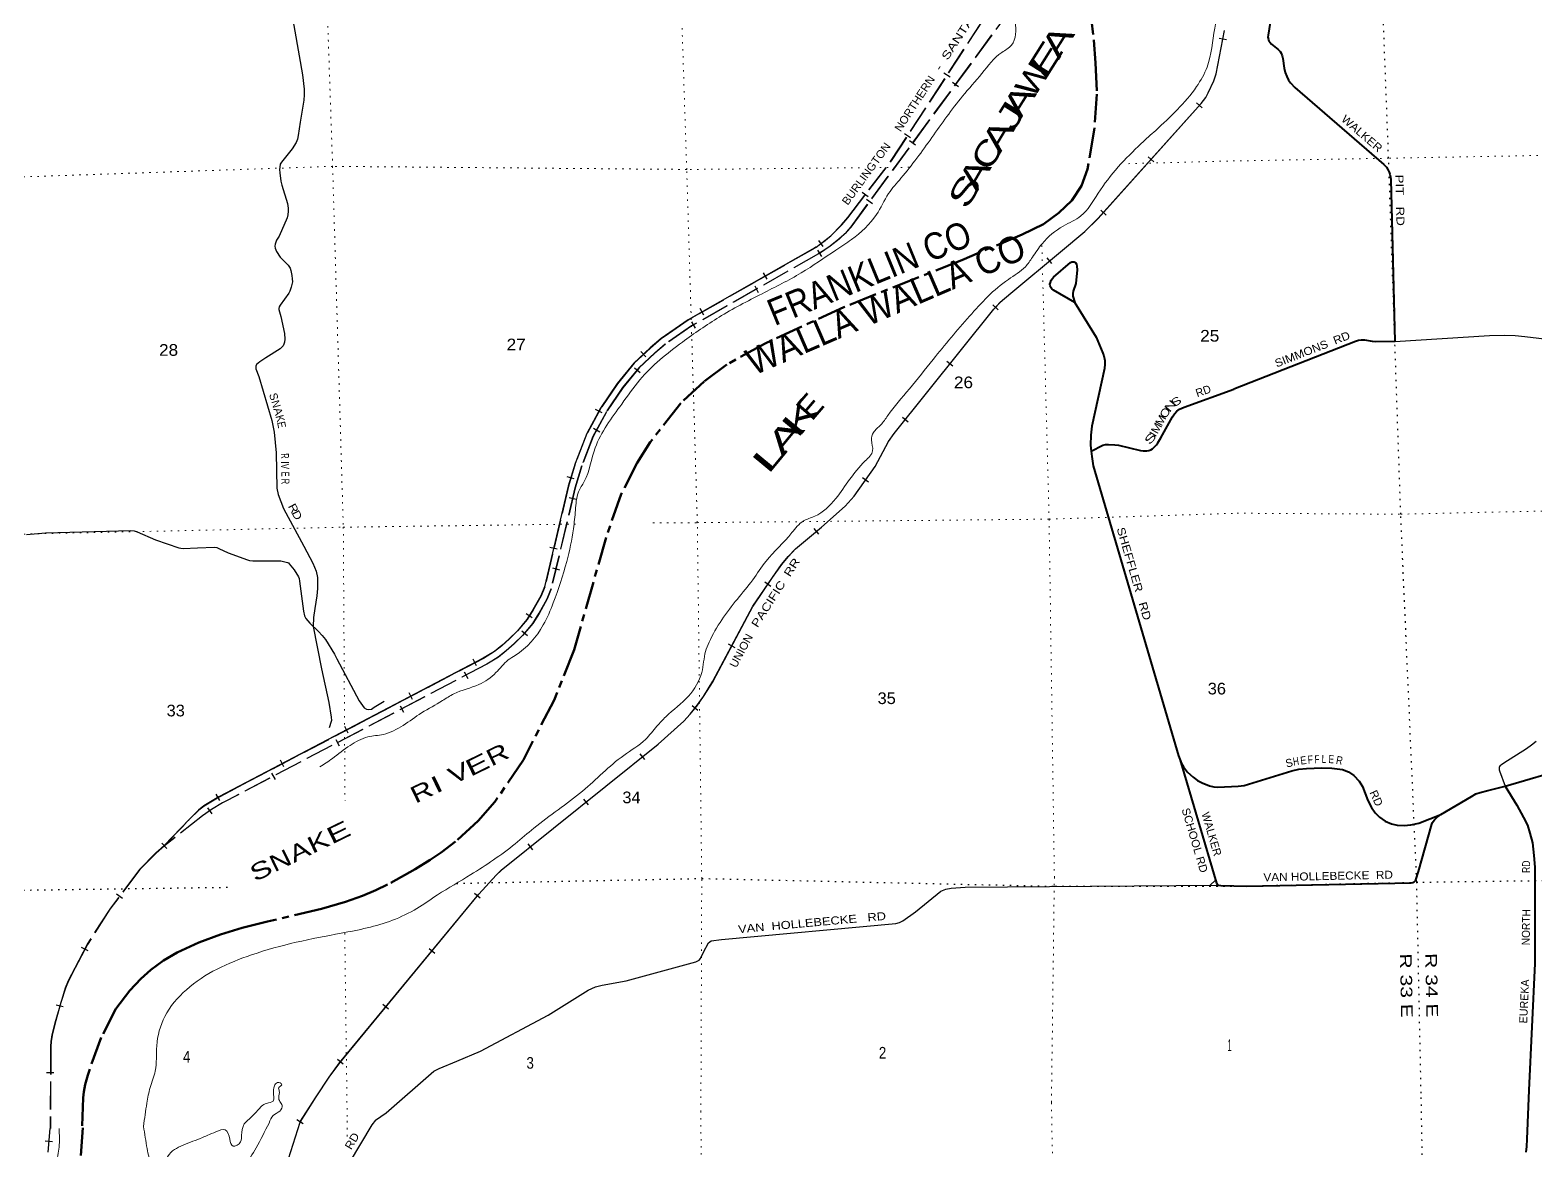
# Model space of a CAD drawing. Header units: feet. Extents: x 505285 to 763886, y -543582 to -353855.
# Drawn here: x 582871 to 605453, y -405035 to -388227 of the extents above; entities that cross this region are included whole.
import ezdxf
from ezdxf.enums import TextEntityAlignment as Align

# ---------------------------------------------------------------- set-up
doc = ezdxf.new("R2010")
doc.units = ezdxf.units.FT
doc.header["$LTSCALE"] = 70
for name, pattern in [('DOTTED', [1.5, 0.3, -1.2]), ('LONG_DASH_SHORT_DASH', [9.9, 6, -1.2, 1.5, -1.2]), ('LONG_DASHED', [7.5, 6, -1.5])]:
    doc.linetypes.add(name, pattern=pattern)
for name, color, linetype, lineweight in [('11', 7, 'LONG_DASH_SHORT_DASH', 60), ('12', 7, 'Continuous', 13), ('26', 7, 'Continuous', 40), ('27', 7, 'Continuous', 13), ('29', 7, 'Continuous', 25), ('30', 7, 'Continuous', 13), ('34', 7, 'Continuous', 25), ('39', 7, 'Continuous', 13), ('6', 7, 'DOTTED', 25), ('63', 7, 'Continuous', 25), ('7', 7, 'DOTTED', 13)]:
    doc.layers.add(name, color=color, linetype=linetype, lineweight=lineweight)
doc.layers.add('41', color=7, linetype='Continuous')

msp = doc.modelspace()

# ---------------------------------------------------------------- linework, layer by layer
at = {"layer": '11'}
for points in [[(598761.86, -387874.67), (598821.59, -388376.69), (598849.39, -388719.33), (598869.35, -389187.36), (598831.13, -389729.8), (598728.57, -390310.4), (598637.85, -390561.6), (598492.4, -390782.13), (598298.57, -390969.21), (598068.95, -391137.52), (597749.85, -391292.49), (596842.43, -391675.47)], [(596842.43, -391675.47), (595075.04, -392381), (593893.69, -392924.52), (593320.63, -393241.56), (592978.88, -393494.75), (592631.38, -393820.37), (592171.66, -394404.46), (591975.34, -394716.89), (591735.73, -395185.71), (591508.21, -395837.28), (591029.8, -397518.42), (590729.04, -398274.54), (590269.55, -399168.83), (589840.97, -399802.52), (589591.69, -400084.99), (589249.32, -400397.22), (589035.15, -400557.93), (588868.56, -400670.61), (588646.56, -400809.16), (588228.82, -401042.44), (588054.58, -401126.23), (587858.24, -401209.22), (587599.18, -401300.5), (587242.51, -401403.56), (586430.73, -401596.13), (586050.03, -401692.39), (585724.68, -401790.86), (585399.38, -401911.18), (585075.72, -402060.67), (584870.9, -402180.2), (584679.12, -402321.83), (584529.97, -402455.16), (584364.65, -402629.63), (584157.22, -402905.54), (583935.85, -403336.33), (583734.58, -403897.61), (583695.7, -404038.46), (583675.82, -404147.07), (583668.28, -404240.29), (583649.64, -404687.09)], [(583660.08, -404687.15), (583395.76, -408731.78)]]:
    msp.add_lwpolyline(points, dxfattribs=at)
at = {"layer": '26'}
for points in [[(601574.2, -387449.38), (601436.08, -388302.85), (601435.56, -388334.72), (601441.78, -388366.92), (601450.09, -388390.81), (601462.54, -388408.46), (601490.01, -388435.9), (601590.6, -388517.44), (601617.72, -388546.08), (601632.25, -388572.04), (601647.29, -388612.02), (601656.66, -388654.18), (601676.75, -388796.22), (601691.93, -388862.33), (601716.48, -388923.65), (601744.87, -388978.65), (601771.27, -389016.52), (601837.5, -389088.98), (603171.94, -390244.66), (603210.95, -390283.61), (603238.46, -390327.15), (603254.54, -390356.31), (603264.92, -390388.5), (603273.23, -390430.04), (603276.53, -390466.68), (603335.77, -392897.32), (603043.86, -392899.76), (603002.85, -392896.6), (602886.1, -392878.99), (602833.16, -392877.95), (602794.76, -392881.07), (602750.14, -392895.64), (600923.81, -393610.47)], [(598536.02, -392306.2), (598856.26, -392832.49), (598960.66, -393072.96), (598972.72, -393110.3), (598986.39, -393182.14), (598986.39, -393236.88), (598982.49, -393299.47), (598794.13, -394168.39), (598777.83, -394300.89), (598773.31, -394452.26), (598784.61, -394539.49)], [(598784.61, -394539.49), (598959.04, -394451.42), (598996.65, -394441.16), (599041.68, -394439.33), (599136.84, -394448), (599192.43, -394453.54), (599521.33, -394533.5), (599562.52, -394538.66), (599618.58, -394536.97), (599651.06, -394530.13), (599676.71, -394519.87), (599702.35, -394504.47), (599726.29, -394482.23), (599762.19, -394444.6), (599784.76, -394415.49), (599829.28, -394342.72), (600003.73, -394028.78), (600034.36, -393981), (600068.21, -393943.38), (600110.95, -393912.59), (600176.49, -393883.67), (600923.81, -393610.47)], [(598784.61, -394539.49), (598791.5, -394622.48), (598813.27, -394760.69), (600095.49, -399109.73), (600112.97, -399158.52)], [(600112.97, -399158.52), (600139.52, -399223.18), (600169.91, -399274.63), (600229.75, -399353.32), (600313.9, -399428.46), (600380.19, -399478.19), (600447.24, -399513.99), (600560.07, -399558.47), (600625.04, -399575.57), (600678.9, -399579.69), (600889.26, -399572.28), (600986.24, -399566.31), (601079.24, -399556.5)], [(600112.97, -399158.52), (600665.67, -401017.69), (600679.6, -401045.57), (600693.54, -401052.55), (600726.05, -401054.87), (601118.74, -401067.3)], [(601079.24, -399556.5), (601792.1, -399337.49), (601900.1, -399311.92), (602011.58, -399300.3), (602242.66, -399291.01), (602394.8, -399295.66), (602554.49, -399317.66), (602643.31, -399349.11), (602725.46, -399406.77), (602801.24, -399488.54), (602854.6, -399569.54), (602931.18, -399782.17), (602987.04, -399883.62), (603044.98, -399967.52), (603110.13, -400032.35), (603194.92, -400089.45), (603286.64, -400129.95), (603375.04, -400150.14), (603479.41, -400155.52), (603579.28, -400147.79), (603698.56, -400117.94), (604028.22, -399990.72)], [(604991.67, -399563.35), (605946.29, -399283.55)], [(604028.22, -399990.72), (604485.92, -399718.16), (604553.87, -399682.06), (604618.78, -399659.99), (604732.84, -399628.85), (604991.67, -399563.35)], [(604991.67, -399563.35), (605166.34, -399851.7), (605267.84, -400035.65), (605326.7, -400152.3), (605364.07, -400268.63), (605401.44, -400414.04), (605422.46, -400605.75), (605435.5, -400782.13), (605439.53, -402049.38), (605436.55, -402226.22), (605348.78, -404126.51)], [(601118.74, -401067.3), (603583.19, -401016.78), (603607.99, -401010.47), (603628.23, -400999.56), (603644.32, -400986.58), (603654.12, -400972.62), (603690.6, -400845.06), (603894.95, -400134.35), (603904.64, -400111.28), (603913.68, -400095.99), (603933.91, -400070.55), (603954.72, -400047.92), (603972.24, -400031.76), (604002.47, -400007.94), (604028.22, -399990.72)], [(605348.78, -404126.51), (605318.13, -404860.28), (605310.43, -404970.81), (605302.14, -405053.83)]]:
    msp.add_lwpolyline(points, dxfattribs=at)
msp.add_lwpolyline([(598540.13, -392310.12), (598218.64, -392127.48), (598195.72, -392107.03), (598182.05, -392089.92), (598170.08, -392062.55), (598166.23, -392038.4), (598171.79, -392011.24), (598183.76, -391978.73), (598202.56, -391949.65), (598219.62, -391930.53), (598472.69, -391711.02), (598493.19, -391701.61), (598512, -391699.9), (598530.8, -391703.33), (598546.94, -391713.13), (598561.57, -391737.54), (598570.12, -391764.91), (598575.76, -391820.9), (598552.94, -392026.45), (598511.82, -392144.06), (598506.87, -392178.88), (598509.66, -392216.46)], close=True, dxfattribs=at)
at = {"layer": '29'}
msp.add_line((600563.78, -401053.53), (600651.23, -400969.13), dxfattribs=at)
for points in [[(586725.26, -387582.99), (586954.35, -388897.07), (586982.91, -389111.26), (586982.74, -389195.75), (586976.21, -389275.58), (586923.24, -389607.42)], [(586923.24, -389607.42), (586891.64, -389805.36), (586880.7, -389862.45), (586872.31, -389889.28), (586858.91, -389912.75), (586799.18, -390008.99), (586640.45, -390206.46), (586622.63, -390239.73), (586614.25, -390281.64), (586610.9, -390318.53), (586614.87, -390365.98), (586632.68, -390494.59), (586646.17, -390554.03), (586729.94, -390827.02), (586741.6, -390898.7), (586741.6, -390943.97), (586736.58, -390999.3), (586724, -391044.27), (586607.43, -391316.93), (586567.32, -391378.25), (586553.92, -391406.76), (586545.54, -391435.26), (586541.48, -391465.53), (586545.54, -391497.3), (586567.32, -391545.93), (586622.21, -391630.07), (586739.92, -391753.85), (586769.16, -391798.76), (586781.82, -391830.98), (586796.9, -391908.11), (586803.6, -391956.73), (586805.28, -392002.01), (586788.52, -392080.81), (586778.47, -392112.67), (586766.74, -392142.85), (586749.59, -392173.18), (586620.95, -392352.44), (586605.87, -392375.92), (586601.77, -392402.5), (586600.84, -392416.16), (586633.11, -392520.2), (586684.39, -392778.03), (586691.33, -392862.18), (586684.62, -392907.45), (586677.92, -392939.31), (586664.52, -392962.78), (586652.79, -392977.88), (586618.69, -393007.03), (586404.77, -393143.88), (586317.63, -393200.89), (586267.36, -393241.13), (586253.95, -393264.61), (586257.3, -393308.2), (586301.78, -393422.06), (586496.54, -394081.84), (586532.12, -394257.25), (586562.18, -394566.4), (586572.34, -395095.64), (586592.45, -395192.89), (586673.65, -395399.4), (586973.96, -395965.73), (587111.26, -396219.11), (587162.2, -396343.15), (587179.38, -396434.26), (587182.31, -396601.37), (587173.13, -396711.82), (587140.33, -396899.68), (587118.63, -397037.33), (587115.83, -397169.72), (587241.86, -397807.33), (587352.05, -398308.72), (587386.25, -398528.85), (587390.1, -398579.96), (587386.75, -398593.37), (587354.67, -398688.54)], [(603335.77, -392897.32), (604758.31, -392806.62), (604985.88, -392802.76), (605144.01, -392806.62), (605286.72, -392822.06), (606004.12, -392906.96)], [(582815.33, -395789.82), (583102.13, -395764.17), (584383.28, -395731.79), (584430.74, -395736.16), (584477.66, -395752.93), (584751.79, -395872.08), (585099.72, -395992.84), (585131.19, -395997.74), (585164.71, -395999.41), (585380.05, -395988.9), (585633.91, -395982.64), (585672.46, -395987.67), (585700.87, -395999.89), (585843.01, -396068.21), (586130.39, -396172.61), (586160.1, -396178.83), (586210.38, -396185.54), (586569.42, -396184.25), (586629.31, -396187.21), (586692.99, -396198.95), (586733.2, -396210.69), (586744.93, -396217.39), (586756.66, -396229.13), (586831.73, -396323.53), (586894.08, -396426.99), (586904.13, -396452.14), (586912.57, -396492.09), (586971.2, -396940.67), (586987.93, -397010.51), (587004.68, -397050.75), (587068.45, -397122.82), (587194.03, -397243.88), (587249.34, -397305.62), (587301.6, -397365.44), (587434, -397587.22)], [(587434, -397587.22), (587471.84, -397653.85), (587808.09, -398287.51), (587881.13, -398391.96), (587914.92, -398413.01), (587947.97, -398418.2), (587988.65, -398413.01), (588033.08, -398381.62), (588180.73, -398288.98)], [(605456.42, -398894.73), (605388.93, -398950.68), (605313.85, -399005.53), (604974.26, -399220.4), (604936.7, -399244.95), (604919.34, -399257.5), (604908.74, -399270.04), (604904.88, -399278.72), (604902.95, -399298.02), (604902.95, -399318.28), (604905.85, -399333.72), (604991.67, -399563.35)], [(588053.07, -404575.25), (588210.93, -404463.4), (588926.59, -403841.9), (589003.64, -403799.68), (589273.05, -403691.53), (589627.35, -403538.75), (590639.89, -402999.45), (591242.32, -402622.54), (591348.71, -402576.08), (591452.69, -402552.24), (591809.4, -402485.83), (592857.06, -402198.79), (592903.01, -402174.72), (592926.16, -402147.71), (592969.27, -402056.91), (593045.72, -401916.16), (593082.64, -401884.85), (593242.32, -401864.23), (595853.87, -401627.23), (595911.37, -401611.28), (595961.51, -401584.26), (596151.33, -401447.93), (596531.33, -401139.65), (596605.61, -401109.58), (596686.38, -401097.06), (596892.27, -401081.16), (600693.54, -401052.55)], [(588053.07, -404575.25), (587993.8, -404644.59), (587486.78, -405500.73), (587426.92, -405599.38), (587395.23, -405648.71), (587351.73, -405691.1), (587213.93, -405804.94), (587016.72, -405979.9), (586976.24, -406021.65), (586555.47, -406522.47), (586483.01, -406618.17), (586463.53, -406649.33), (586449.84, -406688.06), (586443.08, -406783.82), (586460.98, -407040.83)]]:
    msp.add_lwpolyline(points, dxfattribs=at)
at = {"layer": '34'}
for p, q in [((600811.16, -388371.4), (600702.48, -388350.83)), ((600448.14, -389393.58), (600365.71, -389319.82)), ((599722.14, -390200.97), (599639.71, -390127.21)), ((599009.09, -391001.72), (598926.66, -390927.96)), ((598193.94, -391728.96), (598123.04, -391644.06)), ((597387.06, -392423.97), (597306.63, -392348.03)), ((596707.94, -393265.1), (596621.54, -393196.04)), ((596040.49, -394104.24), (595954.09, -394035.17)), ((595444.92, -395004.5), (595354.63, -394940.61)), ((594699.91, -395787.46), (594628.91, -395702.65)), ((593978.85, -396569.44), (593887.3, -396507.36)), ((593444.01, -397490.41), (593346.39, -397438.4)), ((592885.38, -398430.72), (592798.54, -398362.22)), ((592091.63, -399165.87), (592022.32, -399079.67)), ((591243.84, -399844.25), (591174.53, -399758.05)), ((590409.91, -400518.19), (590340.59, -400431.99)), ((589622.75, -401245.22), (589537.48, -401174.76)), ((588941.77, -402073.42), (588856.51, -402002.96)), ((588248.12, -402908.76), (588162.86, -402838.3)), ((587567.15, -403736.96), (587481.88, -403666.5)), ((586964.37, -404631.46), (586871.26, -404571.76))]:
    msp.add_line(p, q, dxfattribs=at)
at = {"layer": '34', "linetype": 'LONG_DASHED', "lineweight": 13}
for points in [[(594656.52, -391485.97), (594792.55, -391387.26), (594881.5, -391312.91), (595044.78, -391147.85), (595135.33, -391040.59), (595789.83, -390187.19), (597657.19, -387322.11)], [(594708.77, -391568.5), (594871.36, -391465.55), (595004.25, -391361.9), (595116.86, -391258.26), (595185.43, -391179.87), (597724.11, -387724.34)], [(584882.93, -400456.39), (585258.38, -400066.12), (585398.96, -399927.18), (585479.08, -399864.47), (585705, -399729.45), (589668.94, -397649.34), (589835.67, -397547.68), (589946.04, -397458.49), (590059.65, -397357.95), (590182.03, -397238.01), (590326.24, -397067.74), (590415.94, -396922.46), (590533.53, -396713.32), (590588.91, -396576.78), (590946.22, -395065.4), (591047.23, -394730.1), (591222.04, -394276.74), (591429.5, -393897.69), (591678.33, -393529.55), (591928.51, -393223.64), (592173.53, -392994.69), (592336.63, -392854.84), (592739.99, -392576.05), (594639.85, -391496.52), (594656.52, -391485.97)], [(594708.77, -391568.5), (594690.13, -391580.3), (592791.99, -392658.85), (592396.35, -392932.3), (592238.7, -393067.48), (591999.98, -393290.54), (591756.76, -393587.94), (591512.99, -393948.6), (591310.84, -394317.94), (591139.69, -394761.8), (591040.6, -395090.75), (590682.24, -396606.55), (590621.71, -396755.78), (590500.1, -396972.07), (590405.51, -397125.28), (590253.64, -397304.6), (590126.25, -397429.45), (590009.14, -397533.09), (589892.04, -397627.72), (589717.11, -397734.37), (585754.3, -399813.89), (585589.43, -399911.78), (585455.45, -400006.98), (584882.93, -400456.39)], [(584882.93, -400456.39), (584757.31, -400565.74), (584513.05, -400815.03), (584065.42, -401409.09), (583726.02, -401935.67), (583541.19, -402289.35), (583442.11, -402481.98), (583397.06, -402591.26), (583329.5, -402809.81), (583241.24, -403115.87), (583198.88, -403296.47), (583183.12, -403394.48), (583177.27, -403467.56), (583171.37, -404698.28)]]:
    msp.add_lwpolyline(points, dxfattribs=at)
at = {"layer": '34'}
for points in [[(586917.81, -404602.92), (587161.01, -404223.68), (587354.17, -403928.4), (587512.93, -403712.75), (589601.64, -401185.05), (589858.59, -400900.12), (589934, -400827.46), (592289.43, -398933.4), (592673.7, -398590.7), (592771.26, -398487.24), (592867.27, -398365.52), (592970.82, -398221.37), (593111.46, -397992.98), (593711.99, -396865.69), (594004.1, -396434.92), (594141.96, -396240.86), (594241.52, -396120.31), (594349.26, -396006.41), (594739.76, -395679.49), (595092.42, -395366.55), (595229.06, -395215.04), (595542.73, -394771.75), (595745.36, -394395.68), (595830.95, -394274.74), (597321.76, -392409.79), (597421.08, -392304.6), (597579.44, -392170.97), (598322.82, -391550.2), (598688.63, -391246.06), (598889.4, -391049.68), (600432.12, -389325.68), (600501.75, -389236.11), (600537.74, -389168.62), (600624.49, -388986.63), (600659.26, -388880.45), (600782.11, -388231.25)], [(594654.33, -391482.51), (594637.74, -391493), (592737.81, -392572.57), (592334.12, -392851.59), (592170.79, -392991.63), (591925.51, -393220.83), (591675.04, -393527.1), (591426, -393895.55), (591218.31, -394275.01), (591043.35, -394728.77), (590942.26, -395064.34), (590584.99, -396575.53), (590529.83, -396711.54), (590412.41, -396920.38), (590322.91, -397065.32), (590179.02, -397235.21), (590056.85, -397354.95), (589943.39, -397455.36), (589833.3, -397544.32), (589666.92, -397645.77), (585702.99, -399725.87), (585476.76, -399861.08), (585396.25, -399924.1), (585255.46, -400063.24), (584879.98, -400453.55)], [(586291.89, -406583.63), (586919.09, -404603.86)]]:
    msp.add_lwpolyline(points, dxfattribs=at)
at = {"layer": '34', "lineweight": 13}
for points in [[(586918.74, -404603.51), (587161.93, -404224.28), (587355.07, -403929.03), (587513.8, -403713.43), (589602.47, -401185.77), (589859.38, -400900.89), (589934.73, -400828.29), (592290.14, -398934.24), (592674.47, -398591.49), (592772.09, -398487.96), (592868.15, -398366.18), (592971.74, -398221.98), (593112.41, -397993.53), (593712.93, -396866.26), (594005, -396435.55), (594142.83, -396241.53), (594242.34, -396121.04), (594350.02, -396007.21), (594740.48, -395680.32), (595093.2, -395367.33), (595229.92, -395215.73), (595543.67, -394772.33), (595746.3, -394396.26), (595831.83, -394275.4), (597322.59, -392410.51), (597421.84, -392305.4), (597580.15, -392171.81), (598323.52, -391551.05), (598689.37, -391246.88), (598890.2, -391050.44), (600432.97, -389326.39), (600502.68, -389236.71), (600538.72, -389169.12), (600625.51, -388987.04), (600660.33, -388880.72), (600783.19, -388231.45)], [(586292.94, -406583.97), (586920.14, -404604.19)], [(583140.92, -405052.31), (583172.36, -404699.52)]]:
    msp.add_lwpolyline(points, dxfattribs=at)
at = {"layer": '39'}
for points in [[(600330.4, -371034.59), (600244.17, -371212.95), (600243.67, -371403.96), (600149.74, -371619.81), (599991.43, -371895.83), (599661.41, -372538.75), (599384.97, -373025.29), (599152.86, -373381.87), (599030.43, -373582.46), (598826.32, -374006.59), (598607.49, -374407.02), (598429.6, -374768.05), (598342.92, -375235.01), (598236.54, -375644.23), (597918.5, -376216.43), (597501.27, -376892.03), (597331.97, -377272.93), (597139.4, -377541.9), (596929.45, -377694.78), (596782.83, -377890.04), (596748.39, -377876.97), (596764.03, -377794.08), (596756.4, -377738.01), (596706.99, -377761.56), (596676.79, -377895.13), (596652.11, -377942.09), (596701.02, -377970.83), (596755.18, -377973.28), (596812.22, -378005.8), (596772.13, -378282.41), (596647.82, -378487.07), (596518.58, -378798.44), (596357.72, -379263.53), (596255.98, -379556.01), (596199, -379664.22), (596075.68, -379764.31), (596022.62, -379938.76), (595982.06, -380199.3), (595956.8, -380503.63), (595964.44, -381114.61), (596049.62, -381566.51), (596130.04, -381714.96), (596133.35, -381829.47), (596177.07, -382163.95), (596473.95, -382939.43), (597122.04, -384221.4), (597571.4, -385004.51), (597869.14, -385532.66), (598113.45, -386014.12), (598198.74, -386331.32), (598194.25, -386661.17), (598127.91, -387069.23), (598023.7, -387484.42), (597653.07, -388108.41), (597650.34, -388291.45), (597588.87, -388452.07), (597443.76, -388560.83), (597144.37, -388877.15), (596853.74, -389219.35), (596394.79, -389837.86), (595931.55, -390446.45), (595745.95, -390679.04), (595562.72, -390993.99), (595190.83, -391366.7), (594953.09, -391528.42), (594435.97, -391867.15), (593847.98, -392179.8), (593203.04, -392532.3), (592652.88, -392906.17), (592014.15, -393473.61), (591744.12, -393835.32), (591346.39, -394492.26), (591180.63, -394995.7), (591096.96, -395150.93), (591048.81, -395425.76), (591018.84, -395706.1), (590918.79, -396195.56), (590716.36, -396816.67), (590567.62, -397146.7), (590146.13, -397605.29), (590041.89, -397672.66), (589857.06, -397863), (589599.77, -398041.38), (589225.15, -398180.94), (589055.79, -398282.37), (588742.56, -398466.4), (588168.87, -398788.68), (587935.59, -398827.63), (587668.78, -398954.01), (587404, -399150.7), (587217.32, -399276.76)], [(600462.25, -375975.45), (600270.59, -376357.13), (599923.2, -377022.67), (599601.36, -377671.38), (599313.69, -378254.75), (598983.55, -378893.65), (598688.46, -379497.35), (598401.05, -380159.13), (598200.86, -380788.21), (598128.39, -381331.15), (598171.33, -381707.88), (598272.3, -382151.29), (598444.34, -382558.44), (598578.11, -382819.95), (598597.69, -383012.39), (598524.47, -383113.03), (598565.7, -383361.14), (598629.73, -383566.36), (598677.77, -383703.69), (598652.3, -383931.62), (598618.19, -384276.42), (598627.1, -384515.41), (598747.82, -384741.1), (598984.23, -384949.36), (599049.8, -385138.45), (599090.73, -385376.51), (599235.64, -385607.53), (599440.69, -385631.73), (599575.85, -385525.26), (599567.59, -385447.09), (599486.24, -385266.5), (599441.15, -385092.89), (599449.54, -385036.35), (599511.19, -385159.21), (599585.02, -385287.75), (599610.69, -385274.94), (599565.64, -385171.71), (599502.71, -385004.65), (599499.98, -384910.23), (599467.06, -384810.67), (599413.12, -384677.53), (599402.85, -384599.42), (599484, -384703.61), (599707.65, -385163.56), (600048.88, -385879.44), (600232.32, -386195.79), (600310.02, -386388.55), (600496.39, -386736.99), (600660.62, -387359.5), (600703.62, -387738.24), (600636.73, -388196.57), (600521.39, -388780.97), (600363.6, -389075.08), (599751.45, -389730.21), (599534.82, -389929.52), (598887.19, -390674.16), (598630.54, -391013.36), (598364.48, -391165.85), (598049.57, -391430.35), (597903.18, -391633.65), (597797.09, -391775.46), (597542.14, -391965.83), (596959.06, -392517.58), (596414.79, -393164.72), (596056.95, -393607.38), (595731.97, -394008.89), (595627.76, -394146.62), (595518.92, -394262.38), (595488.08, -394373.85), (595506.79, -394536.16), (595394.99, -394688.19), (594954.43, -395249.88), (594637.64, -395518.45), (594469.34, -395587.68), (594296.12, -395763.61), (593907.84, -396193.09), (593707.56, -396472.35), (593477.47, -396760.51), (593053.43, -397408.17), (593001.27, -397544.39), (592944.26, -397859.69), (592746.12, -398213.28), (592404.52, -398524.79), (592272.35, -398665.35), (592099.77, -398863.38), (591774.15, -399104.06), (591156.51, -399638.72), (590423.3, -400194.84), (590143.61, -400430.16), (589479.78, -400891.78), (588979.64, -401193.83)], [(588979.64, -401193.83), (588672.99, -401397.77), (588305.54, -401577.34), (587535.8, -401770.61), (586862.57, -401906.8), (586190.85, -402095.21), (585214.26, -402618.2), (584891.29, -403019.64), (584769.77, -403459.46), (584746.65, -403838.11), (584671.6, -404083.57), (584622.34, -404320.24), (584570.7, -404667.05)], [(586078.97, -404628.99), (586286.27, -404426.67), (586415.48, -404322.38), (586514.64, -404287.33), (586524.79, -404222.7), (586526.91, -404087.93), (586551.31, -404030.93), (586620.9, -404012.82), (586643.79, -404042.31), (586598.97, -404085.84), (586608.43, -404135.83), (586599.26, -404234.61), (586617.08, -404296.42), (586652.73, -404351.68), (586615.14, -404437.21), (586514.9, -404504.46), (586454.56, -404617.1)], [(586454.56, -404617.1), (586259.23, -404991.63), (586065.47, -405244.69), (585909.38, -405296.49), (585824.88, -405287.3), (585785.55, -405356), (585742.92, -405482.99), (585663.89, -405429.55), (585655.87, -405268.93), (585594.37, -405171.12), (585398.85, -405283.59), (585223.36, -405389.82), (585131.11, -405404.82), (585081.04, -405417.38), (584896.97, -405642.22), (584888.09, -405736.72), (584981.36, -405804.08), (584978.62, -405906.55), (584949.8, -406013.31), (585115.57, -406093.99), (585371.4, -406145.64), (585536.2, -406471.4), (585618.76, -406647.34), (585560.7, -406987.42), (585392.44, -407352.71), (585227, -407621.56), (585090.7, -407809.76), (584942.42, -408004.11), (584778.04, -408196.61), (584634.37, -408439.12), (584487.5, -408585.24), (584119.83, -409073.09), (583722.45, -409595.39), (583388.75, -409906.11), (583032.8, -410205.01), (582525.17, -410425.1), (582066.14, -410514.12), (581435.84, -410564.7), (580980.51, -410627.57), (580181.33, -410509.12), (579663.88, -410423.96), (578782.63, -410330.45), (578000.3, -410274.09), (577188.61, -410280.31), (576788.15, -410392.84), (576394.05, -410694.14), (576072.14, -411145.36), (575836.38, -411575.63), (575436.24, -412037.69), (575036.79, -412393.28), (574480.98, -412778.57), (573617.31, -413128.82), (573328.54, -413336.64), (573103.06, -413463.47), (572916.31, -413634.1), (572774.1, -413832.41), (572641.62, -414004.5), (572448.82, -414012.48), (572152.4, -413766.39), (571876.79, -413254.93), (571689.71, -413076.04), (571561.44, -412940.74), (571379.71, -412707.55), (571229.09, -412552.39), (571079.42, -412473.55), (570934.08, -412581.49), (570668.08, -413004.03), (570329.79, -413592.02), (570059.73, -413926.04), (569788.91, -414157.47)], [(584570.7, -404667.05), (584625.73, -404998.14), (584721.57, -405272.37), (584811, -405353.82), (584913.07, -405159.95), (585129.66, -404964.91), (585419.58, -404849.47), (585657.43, -404748.63), (585797.74, -404721.1), (585865.76, -404859.01), (585915.28, -404962.97), (586027.02, -404899.57), (586039.85, -404801), (586078.97, -404628.99)], [(583304.91, -404697.97), (583305.37, -404979.37), (583264.22, -405224.87), (583234.49, -405580.72), (582997.49, -406073.27), (582669.65, -406532.59), (582617.06, -406665.71), (582408.2, -406836.56), (582301.51, -406982.28), (582343.97, -407164.65), (582443.48, -407250.02), (582509.2, -407363.85), (582499.47, -407550.77), (582422.76, -407684.13), (582282.05, -407679.53), (582122.53, -407777.57), (581809, -407933.41), (581734.74, -407940.19), (581672.46, -407940.82), (581657.76, -408051.45), (581550.94, -408187.13), (581156.1, -408428.17), (580706.28, -408611.51), (580338.14, -408577.07), (580092.49, -408535.37), (579968.65, -408594.88), (579792.25, -408628.81), (579566.03, -408695.38), (579199.41, -408783.46), (579008.38, -408771.34), (578961.82, -408743.69), (579055.6, -408690.51), (579164.92, -408594.99), (579244.65, -408381.25), (579357.06, -408211.37), (579412.09, -408112.38), (579345.34, -408076.9), (579288.44, -408025.25), (579359.39, -407914.04), (579282.2, -407846.53), (579145.65, -408014.64), (579009.54, -408218.91), (578880.73, -408362.84), (578629.53, -408522.07), (578501.68, -408581.62), (578290.99, -408443.14), (577637.78, -408106.25), (577130.51, -407870.34), (576771.6, -407769.52), (575966.37, -407649.12), (575833.07, -407594.22), (575675.89, -407557.65), (575528.09, -407629.45), (575180.2, -407606.86), (574257.5, -407734.73), (574153.28, -407755.88), (574008.28, -407729.22), (573728.68, -407866.65), (573102.06, -408051.78), (572918.35, -408144.04), (572599.91, -408227.62), (572023.4, -408402.2), (571553.81, -408611.85), (571198.84, -408989.09), (570994.94, -409396.93), (570851.15, -409952.82), (570706.97, -410476.56), (570509.04, -411041.03), (570324.88, -411420.55), (570125.13, -411838.4), (569962.1, -412139.36), (569860.2, -412347.3), (569781.61, -412484.75), (569751.26, -412567.38)]]:
    msp.add_spline(points, degree=3, dxfattribs=at)
at = {"layer": '6'}
for points in [[(603732.17, -404169.01), (603665.63, -400995.04), (603426.39, -395486.57), (603244.23, -390148.12), (603045.72, -384898.37), (602884.96, -379633.86), (602683.05, -374416.31), (602579.59, -370314.85)], [(632755.32, -400456.36), (629912.34, -400542.75), (624628.7, -400698.64), (619333.83, -400740.52), (614058.66, -400765.96), (608714.26, -400941.34), (603683.66, -401010.83), (601118.74, -401067.3)], [(589263.85, -401023.09), (592943.4, -400949.91), (598245.69, -401066.74), (601118.74, -401067.3)], [(569473.3, -401296.64), (572020.04, -401176.26), (577257.59, -401265.24), (582554.7, -401127.31), (585899.08, -401080.33)], [(604573.21, -449870.8), (604520.24, -448737.33), (604620.68, -443475.47), (604448.94, -438172.86), (604325.98, -432894.18), (604098.36, -427404.58), (603883.77, -422108.04), (603704.93, -416662.06), (603757.06, -411521.13), (603770.83, -406248.32), (603732.17, -404169.01)]]:
    msp.add_lwpolyline(points, dxfattribs=at)
at = {"layer": '63'}
for p, q in [((596668.97, -388930.81), (596576.31, -388870.41)), ((596793, -389077.02), (596703.86, -389011.53)), ((596074.98, -389842.17), (595982.32, -389781.77)), ((596148.93, -389953.7), (596059.79, -389888.21)), ((595438.54, -390728.22), (595350.77, -390660.9)), ((595504.86, -390830.38), (595415.72, -390764.89)), ((594680.83, -391526.42), (594739.99, -391619.88)), ((594763.64, -391472.12), (594698.68, -391382.59)), ((593922.86, -391962.01), (593868.22, -391865.84)), ((593737.59, -392063.46), (593792.23, -392159.63)), ((592977.05, -392499.43), (592922.4, -392403.26)), ((592791.77, -392600.89), (592846.42, -392697.06)), ((592106.66, -393126.29), (592031.15, -393045.47)), ((591932.99, -393292.68), (592018.61, -393362.7)), ((591448.99, -393967.26), (591351.96, -393914.16)), ((591318.7, -394198.39), (591415.73, -394251.5)), ((591031.69, -394956.76), (590925.78, -394924.85)), ((590954.66, -395234.77), (591062.3, -395260.22)), ((590774.69, -396010.45), (590667.05, -395985)), ((590704.37, -396293.43), (590812.02, -396318.88)), ((590402.86, -397039.77), (590308.75, -396981.66)), ((590244.96, -397236.71), (590329.36, -397308.2)), ((589568.08, -397759.3), (589516.68, -397661.36)), ((589382.43, -397852.96), (589433.83, -397950.91)), ((588604.81, -398264.78), (588553.41, -398166.84)), ((588419.16, -398358.45), (588470.56, -398456.39)), ((587641.54, -398770.26), (587590.15, -398672.32)), ((587455.9, -398863.93), (587507.29, -398961.87)), ((586678.28, -399275.75), (586626.88, -399177.8)), ((586492.63, -399369.41), (586544.03, -399467.36)), ((585717.86, -399780.59), (585661.12, -399685.65)), ((585531.01, -399891.34), (585595.08, -399981.51)), ((584848.94, -400419.02), (584921.57, -400502.45)), ((584168.2, -401179.48), (584256.54, -401246.05)), ((583636.61, -401980.85), (583734.64, -402032.08)), ((583259.88, -402843.36), (583367.57, -402868.62)), ((583118.29, -403857.55), (583228.9, -403858.08)), ((583208.32, -404898.77), (583098.14, -404888.95))]:
    msp.add_line(p, q, dxfattribs=at)
at = {"layer": '63', "linetype": 'LONG_DASHED', "lineweight": 13}
msp.add_line((584992.77, -400360.78), (584987.07, -400365.74), dxfattribs=at)
at = {"layer": '63', "linetype": 'LONG_DASHED'}
for points in [[(594658.56, -391481.63), (594790.03, -391384.02), (594878.72, -391309.89), (595041.75, -391145.08), (595132.14, -391038.02), (595786.48, -390184.82), (597653.66, -387320.02)], [(594709.79, -391571.76), (594869, -391462.19), (595001.6, -391358.77), (595113.92, -391255.39), (595182.23, -391177.3), (597720.64, -387722.14)], [(594657.99, -391482.2), (594639.85, -391496.52), (592739.99, -392576.05), (592336.63, -392854.84), (592173.53, -392994.69), (591928.51, -393223.64), (591678.33, -393529.55), (591429.5, -393897.69), (591222.04, -394276.74), (591047.23, -394730.1), (590946.22, -395065.4), (590588.91, -396576.78), (590533.53, -396713.32), (590415.94, -396922.46), (590326.24, -397067.74), (590182.03, -397238), (590059.65, -397357.95), (589946.04, -397458.49), (589835.67, -397547.68), (589668.94, -397649.34), (585705, -399729.45), (585479.08, -399864.47), (585398.96, -399927.18), (585258.38, -400066.12), (584882.93, -400456.39)], [(594710.96, -391571.96), (594692.24, -391583.82), (592794.17, -392662.33), (592398.86, -392935.55), (592241.44, -393070.54), (592002.98, -393293.35), (591760.05, -393590.39), (591516.49, -393950.74), (591314.57, -394319.67), (591143.57, -394763.13), (591044.56, -395091.81), (590686.16, -396607.8), (590625.41, -396757.56), (590503.63, -396974.15), (590408.84, -397127.7), (590256.65, -397307.39), (590129.05, -397432.45), (590011.79, -397536.22), (589894.41, -397631.08), (589719.13, -397737.94), (585756.3, -399817.47), (585591.67, -399915.22), (585457.9, -400010.27), (584885.46, -400459.62)], [(584885.62, -400459.48), (584760.12, -400568.73), (584516.16, -400817.71), (584068.78, -401411.44), (583729.57, -401937.73), (583544.83, -402291.24), (583445.83, -402483.7), (583400.92, -402592.65), (583333.43, -402810.98), (583245.21, -403116.91), (583202.9, -403297.26), (583187.19, -403394.97), (583181.37, -403467.73), (583175.47, -404698.3)], [(583139.83, -405052.14), (583171.26, -404699.42)]]:
    msp.add_lwpolyline(points, dxfattribs=at)
at = {"layer": '7'}
for p, q in [((600834.41, -390190.65), (599326.2, -390230.54)), ((596054.83, -390284.2), (595600.53, -390288.63)), ((587589.84, -401769.04), (587626.51, -404586.15)), ((587626.51, -404586.15), (587627.68, -404817.27))]:
    msp.add_line(p, q, dxfattribs=at)
for points in [[(592930.66, -404450.01), (592943.4, -400949.91), (592877.37, -395613.86), (592718.3, -390316.71), (592547.19, -385088.26), (592385.89, -379783.13), (592238.4, -374539.93), (592030.27, -369278.38), (591964.1, -364006.67), (591843.24, -358736.14)], [(587183.78, -382837.36), (587233.06, -385122.14), (587407.85, -390270.06), (587568.22, -395681.77), (587593.54, -399778.73)], [(632459.65, -389711.34), (629512.19, -389818.02), (624231.36, -389968.12), (618947.62, -390070.05), (613558.59, -390320.6), (608318.01, -390056.1), (603244.23, -390148.12), (600834.41, -390190.65)], [(595309.42, -390291.46), (592718.3, -390316.71), (587407.85, -390270.06), (582101.95, -390450.46), (576863.3, -390600.77), (571702.4, -390529.67), (569211.29, -390716.87)], [(598044.32, -391456.64), (598152.89, -395561), (598231.8, -400926.83), (598187.65, -404313.89)], [(600972.48, -395472.35), (603426.39, -395486.57), (608553.81, -395373.47), (613849.89, -395395.86), (619116.42, -395336.43), (624402.08, -395230.44), (629696.81, -395074.05), (632605.93, -395027.49)], [(569342.29, -396006.53), (571847.51, -395829.23), (574439.18, -395940.86), (576988.4, -395900.92), (582252.4, -395796.12), (587568.22, -395681.77), (591050.84, -395634.8)], [(592212.32, -395617.11), (592877.37, -395613.86), (598152.89, -395561), (600972.48, -395472.35)], [(598187.65, -404313.89), (598229.22, -406530.74), (598323.37, -411802.01), (598468.43, -416966.31), (598600.9, -422260.23), (598796.42, -427570.99), (598993.12, -432937.63), (599138.37, -438209.3), (599307.67, -443544.14), (599498.16, -448967.18), (599509.26, -450013.88)], [(594248.19, -450143.49), (594262.04, -448955.62), (594072.12, -443578.78), (593842.74, -438258.59), (593688.77, -432932.71), (593572.13, -427562.13), (593305.02, -422278.46), (593135.55, -416929.56), (592975.83, -411877.92), (592940.03, -406453.38), (592930.66, -404450.01)]]:
    msp.add_lwpolyline(points, dxfattribs=at)

# ---------------------------------------------------------------- texts
at = {"layer": '12'}
for s, rotation, width, p in [('FRANKLIN CO', 22.328, 0.9, (594035.81, -392667.92)), ('WALLA WALLA CO', 23.375, 0.95, (593721.45, -393412.45))]:
    msp.add_text(s, height=400, rotation=rotation, dxfattribs=dict(at, width=width)).set_placement(p)
at = {"layer": '27'}
for s, rotation, width, p in [('WALKER', 319.106, 1.1, (602524.2, -389579.2)), ('PIT   RD', 271.396, 1.25, (603345.36, -390395.24)), ('SIMMONS  RD', 21.375, 1.1, (601565.32, -393287.47)), ('SHEFFLER   RD', 286.383, 1.2, (599165.34, -395702.9)), ('RD', 294.807, 1.05, (602954.59, -399660.47)), ('SCHOOL RD', 286.383, 1.05, (600139.04, -399913.48)), ('RD', 90.182, 0.8, (605366.92, -400866.52)), ('VAN HOLLEBECKE  RD', 1.174, 1.1, (601368.3, -400992.17)), ('NORTH', 89.035, 0.95, (605360.49, -401952.67))]:
    msp.add_text(s, height=120, rotation=rotation, dxfattribs=dict(at, width=width)).set_placement(p)
for s, rotation, p in [('RD', 19.081, (600374.78, -393732.86)), ('WALKER', 286.383, (600436.54, -399975.83)), ('EUREKA', 87.356, (605321.57, -403125))]:
    msp.add_text(s, height=120, rotation=rotation, dxfattribs=at).set_placement(p)
for s, rotation, width, p in [('N', 50.52, 1.5, (600016.51, -393900.58)), ('S', 32.81, 1.4, (600090.45, -393847.4)), ('M', 60.94, 1.15, (599878.14, -394107.92)), ('O', 57.44, 1.25, (599942.41, -393998.2)), ('S', 49.892, 1.65, (599716.72, -394389.15)), ('M', 60.94, 1.15, (599814.24, -394225.66)), ('H', 9.32, 0.75, (601864.6, -399253)), ('E', 7.951, 0.85, (601974.39, -399237.43)), ('F', 4.302, 0.8, (602074.95, -399225.88)), ('F', 2.302, 0.75, (602172.95, -399222)), ('L', 358.249, 0.8, (602274.08, -399218.18)), ('E', 357.156, 0.75, (602381.97, -399220.95)), ('R', 349.156, 0.85, (602496.81, -399237.42))]:
    msp.add_text(s, height=120, rotation=rotation, dxfattribs=dict(at, width=width)).set_placement(p, align=Align.CENTER)
for s, rotation, p in [('I', 58.542, (599762.9, -394315.22)), ('S', 14.078, (601766.76, -399274.6))]:
    msp.add_text(s, height=120, rotation=rotation, dxfattribs=at).set_placement(p, align=Align.CENTER)
at = {"layer": '30'}
for s, rotation, p in [('S', 286.446, (586468.76, -393740.45)), ('I', 271.1, (586635, -394712.59))]:
    msp.add_text(s, height=120, rotation=rotation, dxfattribs=at).set_placement(p, align=Align.CENTER)
for s, rotation, width, p in [('N', 286.446, 0.95, (586501.26, -393850.61)), ('A', 286.446, 1.05, (586534.19, -393962.11)), ('K', 284.946, 0.95, (586563.74, -394066.48)), ('E', 281.466, 0.9, (586584.11, -394157.3)), ('R', 271.1, 0.65, (586633.12, -394614.59)), ('V', 271.1, 0.75, (586636.13, -394771.52)), ('E', 271.1, 0.7, (586638.35, -394887.31)), ('R', 271.1, 0.65, (586640.45, -394996.47)), ('R', 297.936, 1.2, (586767.9, -395427.71)), ('D', 297.936, 1.2, (586821.49, -395528.77)), ('VAN  HOLLEBECKE   RD', 5.185, 1.2, (594602.5, -401670.51)), ('RD', 59.365, 1.1, (587750.79, -404917.55))]:
    msp.add_text(s, height=120, rotation=rotation, dxfattribs=dict(at, width=width)).set_placement(p, align=Align.CENTER)
at = {"layer": '34'}
for s, rotation, width, p in [('PACIFIC  RR', 57.358, 1.25, (593779.79, -397196.95)), ('UNION', 61.955, 1.05, (593460.34, -397801.68))]:
    msp.add_text(s, height=120, rotation=rotation, dxfattribs=dict(at, width=width)).set_placement(p)
at = {"layer": '41'}
for s, rotation, width, p in [('E', 57.768, 1.7, (598241.35, -388756.09)), ('A', 57.768, 1.5, (598424.07, -388482.64)), ('W', 57.768, 1.2, (598059.01, -389045.15)), ('J', 57.768, 1.75, (597711.4, -389606.56)), ('A', 57.768, 1.5, (597851.98, -389374.74)), ('A', 59.042, 1.5, (597534.4, -389895.34)), ('C', 59.883, 1.35, (597373.72, -390165.22)), ('S', 59.883, 1.55, (597037.39, -390725.87)), ('A', 59.883, 1.45, (597184.16, -390473.84)), ('K', 50.378, 1.8, (594556.18, -394147.83)), ('A', 50.378, 1.75, (594325.77, -394436.77)), ('L', 50.378, 1.9, (594093.44, -394717.4))]:
    msp.add_text(s, height=350, rotation=rotation, dxfattribs=dict(at, width=width)).set_placement(p, align=Align.CENTER)
msp.add_text('E', height=350, rotation=49.418, dxfattribs=at).set_placement((594698.03, -393983.92), align=Align.CENTER)
for s, rotation, width, p in [('R', 26.419, 1.35, (589788.68, -399274.67)), ('V', 25.971, 1.35, (589218.81, -399545.29)), ('E', 26.16, 1.55, (589476.45, -399428.38)), ('I', 25.971, 1.6, (588956.96, -399681.67)), ('R', 25.971, 1.35, (588651.14, -399830.65)), ('E', 25.986, 1.55, (587394.32, -400442.98)), ('K', 25.986, 1.4, (587106.27, -400583.38)), ('N', 26.016, 1.3, (586537.31, -400860.99)), ('A', 26.01, 1.35, (586828.85, -400718.69)), ('S', 26.016, 1.45, (586242.24, -401005.04))]:
    msp.add_text(s, height=250, rotation=rotation, dxfattribs=dict(at, width=width)).set_placement(p)
at = {"layer": '6', "width": 1.35}
for s, p in [('R 33 E', (603413.24, -402076.26)), ('R 34 E', (603793.01, -402071.39))]:
    msp.add_text(s, height=175, rotation=271.201, dxfattribs=at).set_placement(p)
at = {"layer": '63'}
for s, rotation, width, p in [('-  SANTA FE', 56.905, 1.35, (596525.72, -388848.84)), ('NORTHERN', 56.905, 1.05, (595926.44, -389761.08)), ('BURLINGTON', 53.905, 1.05, (595133, -390862.13))]:
    msp.add_text(s, height=120, rotation=rotation, dxfattribs=dict(at, width=width)).set_placement(p)
at = {"layer": '7'}
for s, width, p in [('27', 1.1, (590017.08, -393029.09)), ('25', 1.1, (600418.77, -392898.62)), ('28', 1.1, (584804.57, -393111.29)), ('26', 1.1, (596725.62, -393597.21)), ('36', 1.05, (600532.08, -398189.76)), ('33', 1.05, (584918.19, -398518.86)), ('35', 1.05, (595580.47, -398333.93)), ('34', 1.05, (591753.06, -399821.35)), ('4', 0.85, (585163.71, -403711.39)), ('2', 0.85, (595599.87, -403651.23)), ('1', 0.4, (600827.62, -403539.44)), ('3', 0.85, (590315.18, -403802.87))]:
    msp.add_text(s, height=175, dxfattribs=dict(at, width=width)).set_placement(p)

doc.saveas('drawing.dxf')
